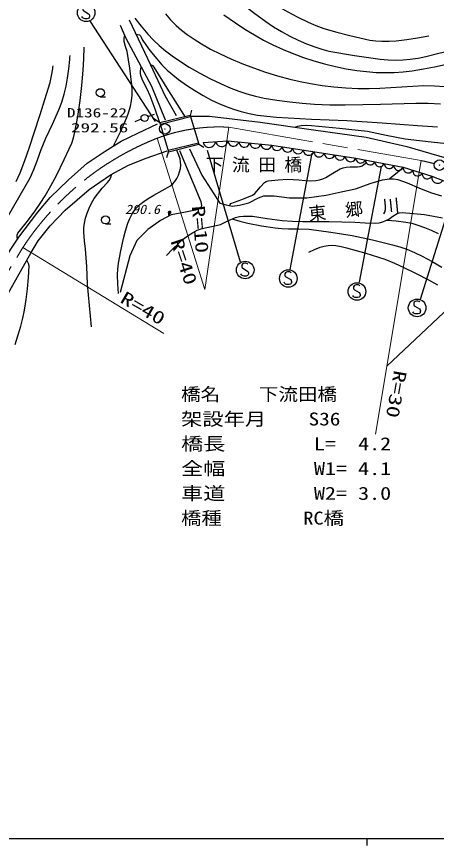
# Model space of a CAD drawing. Units: millimetres, scale not verified. Extents: x 40000 to 680000, y 20000 to 380000.
# Drawn here: x 118544 to 177823, y 204000 to 321096 of the extents above; entities that cross this region are included whole.
import ezdxf
from ezdxf.enums import TextEntityAlignment as Align

# ---------------------------------------------------------------- set-up
doc = ezdxf.new("R2010")
doc.units = ezdxf.units.MM
doc.header["$LTSCALE"] = 1000
doc.linetypes.add('CHAIN', pattern=[18.5, 12, -1.5, 3.5, -1.5])
for name, color, linetype, lineweight in [('M-BGD', 7, 'Continuous', 25), ('M-BGD-HTXT', 7, 'Continuous', 13), ('M-BMK', 2, 'CHAIN', 13), ('M-STR-STR1', 1, 'Continuous', 25), ('M-STR-STRC', 7, 'Continuous', 25), ('M-TTL-BAND', 7, 'Continuous', 25)]:
    doc.layers.add(name, color=color, linetype=linetype, lineweight=lineweight)
doc.layers.add('M-BMK-SRVR', color=7, linetype='Continuous')
doc.layers.add('M-STR-HTXT', color=7, linetype='Continuous')
doc.styles.add('ＭＳ ゴシック', font='')
doc.styles.get('ＭＳ ゴシック').set_extended_font_data('MS Gothic')

# ---------------------------------------------------------------- blocks, each defined once
blk = doc.blocks.new('BUHIN1')
at = {"color": 3, "linetype": 'Continuous', "lineweight": 25}
for radius in [746, 22.5]:
    blk.add_circle((0, 0), radius, dxfattribs=at)
blk = doc.blocks.new('BUHIN5')
at = {"color": 7, "linetype": 'Continuous', "lineweight": 25}
blk.add_lwpolyline([(-729, -496), (-561, -626), (-377, -709), (-125, -773), (95, -751), (303, -690), (529, -536), (664, -365), (765, -168), (798, 89), (785, 288), (729, 496)], dxfattribs=at)
blk = doc.blocks.new('BUHIN6')
at = {"color": 7, "linetype": 'Continuous', "lineweight": 25}
blk.add_lwpolyline([(-704, -330), (-575, -467), (-426, -565), (-217, -655), (-22, -667), (168, -642), (386, -540), (527, -410), (642, -253), (707, -34), (723, 142), (704, 330)], dxfattribs=at)
blk = doc.blocks.new('BUHIN7')
at = {"color": 7, "linetype": 'Continuous', "lineweight": 25}
blk.add_lwpolyline([(-696, -279), (-579, -418), (-441, -521), (-244, -619), (-58, -641), (127, -628), (343, -541), (485, -423), (605, -278), (679, -71), (704, 97), (696, 279)], dxfattribs=at)
blk = doc.blocks.new('BUHIN8')
at = {"color": 7, "linetype": 'Continuous', "lineweight": 25}
blk.add_lwpolyline([(-643, -229), (-542, -360), (-420, -458), (-244, -555), (-75, -581), (93, -576), (292, -505), (426, -403), (540, -275), (615, -89), (644, 63), (643, 229)], dxfattribs=at)
blk = doc.blocks.new('BUHIN9')
at = {"color": 7, "linetype": 'Continuous', "lineweight": 25}
blk.add_lwpolyline([(-686, -160), (-597, -306), (-484, -420), (-315, -540), (-145, -587), (28, -601), (241, -551), (390, -462), (522, -345), (620, -162), (668, -10), (686, 160)], dxfattribs=at)
blk = doc.blocks.new('BUHIN10')
at = {"color": 7, "linetype": 'Continuous', "lineweight": 25}
blk.add_lwpolyline([(-821, -136), (-728, -314), (-603, -458), (-414, -612), (-217, -681), (-13, -711), (241, -669), (424, -575), (588, -447), (719, -240), (787, -64), (821, 136)], dxfattribs=at)
blk = doc.blocks.new('BUHIN34')
at = {"color": 3, "linetype": 'Continuous', "lineweight": 25}
for radius in [746, 22.5]:
    blk.add_circle((0, 0), radius, dxfattribs=at)
blk = doc.blocks.new('BUHIN49')
at = {"color": 7, "linetype": 'Continuous', "lineweight": 25}
blk.add_circle((0, 0), 498, dxfattribs=at)
blk = doc.blocks.new('BUHIN52')
at = {"color": 7, "linetype": 'Continuous', "lineweight": 25}
blk.add_line((292, -494), (934, -114), dxfattribs=at)
blk.add_circle((0, 0), 574, dxfattribs=at)
blk = doc.blocks.new('BUHIN60')
at = {"color": 7, "linetype": 'Continuous', "lineweight": 25}
blk.add_lwpolyline([(-77, 891), (-174, 921), (-277, 911), (-403, 866), (-569, 767), (-687, 647), (-758, 496), (-758, 336), (-690, 209), (-637, 132), (-530, 50), (-420, 35), (367, 43), (489, -16), (611, -125), (677, -261), (700, -385), (681, -527), (543, -674), (296, -820), (179, -867), (48, -879), (-86, -849), (-235, -770)], dxfattribs=at)
blk.add_circle((0, 0), 1244, dxfattribs=at)

msp = doc.modelspace()

# ---------------------------------------------------------------- linework, layer by layer
at = {"layer": 'M-BGD'}
for p, q in [((133167, 319861), (133909, 318143)), ((134449, 320637), (137476, 314275)), ((133909, 318143), (137577, 311260)), ((137476, 314275), (139486, 309954)), ((137577, 311260), (139536, 306488)), ((139486, 309954), (141093, 307141)), ((137081, 306959), (138010, 307331)), ((143204, 307026), (145773, 307026)), ((145773, 307026), (152925, 306158)), ((136152, 306590), (135222, 306222)), ((135641, 304635), (138459, 305933)), ((152925, 306158), (160459, 305116)), ((133311, 303493), (135641, 304635)), ((160459, 305116), (167924, 304040)), ((131032, 302100), (133311, 303493)), ((144867, 303299), (148388, 303521)), ((148388, 303521), (154577, 302928)), ((167924, 304040), (173647, 302755)), ((136834, 301109), (139820, 302150)), ((141546, 302167), (144560, 294983)), ((142955, 302417), (144703, 298676)), ((154577, 302928), (166436, 301113)), ((173647, 302755), (179306, 301089)), ((128531, 300391), (131032, 302100)), ((134335, 300102), (136834, 301109)), ((166436, 301113), (173140, 299815)), ((125872, 298048), (128531, 300391)), ((131800, 298748), (134335, 300102)), ((173140, 299815), (177171, 298550)), ((128792, 296685), (131800, 298748)), ((144703, 298676), (147248, 294721)), ((123308, 295516), (125872, 298048)), ((166417, 296744), (168625, 297542)), ((168625, 297542), (170188, 298032)), ((170188, 298032), (171183, 298183)), ((177171, 298550), (183378, 296141)), ((125390, 293769), (128792, 296685)), ((162243, 295855), (164359, 296346)), ((164359, 296346), (166417, 296744)), ((121567, 293467), (123308, 295516)), ((151326, 294782), (152706, 295487)), ((152706, 295487), (153473, 295763)), ((153473, 295763), (154914, 295763)), ((154914, 295763), (157091, 295487)), ((157091, 295487), (159514, 295487)), ((159514, 295487), (162243, 295855)), ((144510, 293978), (143806, 293727)), ((144660, 294380), (144510, 293978)), ((144560, 294983), (144660, 294380)), ((147248, 294721), (148137, 294506)), ((148137, 294506), (148965, 294322)), ((148965, 294322), (150008, 294445)), ((150008, 294445), (151326, 294782)), ((118844, 289921), (121567, 293467)), ((123272, 291512), (125390, 293769)), ((140390, 293074), (138883, 292270)), ((142400, 293476), (140390, 293074)), ((143806, 293727), (142400, 293476)), ((138883, 292270), (137074, 291014)), ((121571, 289394), (123272, 291512)), ((137074, 291014), (135517, 289457)), ((116470, 286313), (118844, 289921)), ((120589, 287786), (121571, 289394)), ((135517, 289457), (134512, 287297)), ((116735, 280877), (120589, 287786)), ((134512, 287297), (133156, 282093))]:
    msp.add_line(p, q, dxfattribs=at)
for points in [[(153915, 323487), (155361, 322595), (156835, 321756), (158259, 321010), (159711, 320317), (160813, 319849), (161946, 319434), (163756, 318904), (165599, 318427), (167011, 318072), (168429, 317778), (169278, 317661), (170131, 317605), (171130, 317609), (172139, 317674), (173642, 317850), (175132, 318085), (175948, 318229), (176772, 318379)], [(150305, 322979), (151995, 321660), (153733, 320380), (154820, 319652), (155948, 318969), (157107, 318339), (158304, 317757), (159472, 317251), (160662, 316801), (161643, 316487), (162648, 316229), (166261, 315616), (169893, 315061), (171000, 314970), (172112, 314938), (173113, 314967), (174108, 315056), (175223, 315229), (176328, 315462), (178370, 315956), (180416, 316389), (180720, 316441), (181024, 316493)], [(135243, 320858), (136133, 319721), (137079, 318611), (137850, 317800), (138663, 317032), (139571, 316266), (140518, 315546), (141705, 314727), (142926, 313958), (144400, 313112), (145911, 312315), (147344, 311621), (148812, 310977), (149931, 310544), (151069, 310168), (152274, 309851), (153505, 309589), (155310, 309284), (157134, 309036), (158873, 308851), (160618, 308727), (162767, 308640), (164917, 308614), (169905, 308721), (174896, 308863), (176643, 308854), (178401, 308785)], [(139566, 321467), (140292, 320645), (141070, 319857), (141827, 319191), (142631, 318563), (143613, 317882), (144638, 317244), (145942, 316510), (147280, 315827), (148795, 315125), (150341, 314474), (152002, 313838), (153686, 313257), (155403, 312721), (157134, 312244), (158592, 311905), (160064, 311624), (161692, 311374), (163340, 311182), (165044, 311038), (166761, 310953), (168310, 310934), (169857, 310976), (172947, 311191), (176035, 311346), (177529, 311313), (179034, 311219)], [(147819, 321335), (149477, 320222), (150791, 319332), (152137, 318493), (153427, 317774), (154748, 317107), (156191, 316442), (157668, 315828), (159073, 315305), (160507, 314836), (162037, 314409), (163582, 314040), (165082, 313736), (166594, 313492), (167954, 313325), (169319, 313217), (170578, 313179), (171835, 313200), (173109, 313289), (174388, 313439), (175986, 313697), (177576, 314015), (180553, 314650)], [(135422, 318592), (135661, 318586), (135901, 318517), (136029, 318391), (136123, 318210), (136279, 317865), (136478, 317570), (137381, 316324), (138337, 315108), (139053, 314300), (139812, 313533), (140590, 312845), (141415, 312196), (142549, 311391), (143715, 310636), (144880, 309939), (146085, 309289), (147084, 308806), (148118, 308374), (149183, 307994), (150267, 307671), (151394, 307401), (152542, 307189), (153878, 307013), (155232, 306896), (160206, 306621), (165194, 306401), (170170, 306092), (175154, 305722), (177959, 305541)], [(132226, 302830), (133204, 304826), (134129, 306851), (134399, 307624), (134614, 308426), (134758, 309195), (134842, 309973), (134866, 310724), (134829, 311470), (134531, 313826), (134171, 316185), (133910, 316886), (133713, 317588), (133727, 317987), (133802, 318392)], [(118650, 289626), (118605, 289935), (118624, 290231), (118733, 290489), (118907, 290741), (120072, 292197), (121152, 293640), (121889, 294675), (122581, 295750), (123402, 297180), (124169, 298638), (125286, 300908), (126354, 303214), (126600, 303972), (126789, 304749), (127183, 306990), (127517, 309230), (127759, 311370), (127943, 313530), (128030, 315147), (128072, 316773)], [(117251, 292736), (118877, 295513), (120449, 298319), (120981, 299494), (121462, 300703), (122034, 302315), (122665, 303912), (123625, 305910), (124531, 307938), (124923, 309020), (125258, 310122), (125535, 311248), (125752, 312387), (125934, 313693), (126057, 315013), (126078, 315291), (126100, 315578)], [(118493, 297776), (119044, 299038), (119705, 300754), (120314, 302502), (121816, 307122), (123263, 311764), (123480, 312726), (123640, 313708), (123669, 313916), (123698, 314123)], [(138786, 306072), (138126, 307994), (137404, 309910), (136985, 310836), (136509, 311742), (136266, 312245), (136074, 312782), (136021, 313093), (136028, 313417), (136072, 313694), (136133, 313970)], [(137454, 314321), (137720, 314171), (137946, 313972), (140000, 310610), (142102, 307284), (142216, 307120), (142329, 306955)], [(157833, 305479), (158270, 305617), (158723, 305697), (159461, 305744), (160199, 305731), (164154, 305341), (168085, 304891), (170737, 304335), (173401, 303839), (175441, 303567), (177495, 303354), (178852, 303192)], [(132947, 281988), (132841, 283288), (132796, 284594), (132827, 285418), (132918, 286239), (133250, 287990), (133644, 289736), (133924, 290818), (134263, 291887), (134529, 292562), (134853, 293219), (135137, 293665), (135468, 294074), (135903, 294500), (136386, 294888), (137132, 295404), (137910, 295868), (139109, 296509), (140276, 297203), (140609, 297486), (140897, 297811), (141166, 298220), (141390, 298674), (141562, 299146), (141677, 299641), (141719, 300086), (141701, 300536), (141618, 301021), (141474, 301500), (141330, 301861), (141172, 302216)], [(148635, 294395), (148688, 294560), (148793, 294692), (150338, 295240), (151851, 295844), (152182, 296101), (152484, 296413), (152993, 297062), (153543, 297661), (153783, 297802), (154054, 297889), (155461, 298027), (156841, 298103), (157619, 298087), (158415, 298009), (159309, 297919), (160216, 297888), (160780, 297922), (161338, 298016), (161778, 298150), (162191, 298339), (163177, 298978), (164216, 299578), (164639, 299738), (165079, 299840), (165662, 299873), (166266, 299846), (166671, 299847), (167062, 299909), (167326, 300015), (167577, 300183), (167777, 300356), (167979, 300550)], [(129127, 277271), (128823, 280284), (128579, 283309), (128451, 285774), (128262, 288246), (128117, 289430), (128033, 290615), (128055, 291263), (128138, 291917), (128293, 292632), (128510, 293343), (128788, 294044), (129120, 294721), (129509, 295378), (129953, 296008), (130629, 296853), (131362, 297673), (131614, 297959), (131812, 298275), (131912, 298554), (131986, 298847)], [(171177, 298226), (172048, 298879), (172896, 299570)], [(171183, 298183), (171768, 298152), (172353, 298058), (173038, 297852), (173710, 297586), (175415, 296873), (177139, 296217), (178546, 295780)], [(139713, 287321), (140553, 288235), (141433, 289104), (142081, 289652), (142767, 290154), (143393, 290551), (144053, 290899), (144608, 291111), (145193, 291269), (146279, 291466), (147354, 291724), (148387, 292243), (149459, 292713), (150006, 292839), (150563, 292905), (151209, 292920), (151866, 292875), (153949, 292550), (156036, 292285), (157499, 292175), (158967, 292126), (162635, 292127), (166313, 292068), (167765, 291958), (169205, 291909), (169726, 291976), (170248, 292105), (170677, 292273), (171085, 292497), (171683, 292905), (172302, 293253), (172625, 293351), (172976, 293393), (174578, 293289), (176150, 293128), (178672, 292653)], [(148930, 292526), (150065, 292187), (151218, 291906), (153134, 291545), (155073, 291242), (156006, 291148), (156953, 291114), (158411, 291118), (159874, 291061), (162911, 290656), (165943, 290190), (168785, 289556), (171626, 288859), (172640, 288565), (173635, 288213), (174729, 287755), (175810, 287237), (177205, 286487), (178583, 285677)], [(170816, 292333), (172163, 292229), (173523, 292064), (174353, 291887), (175180, 291649), (176150, 291305), (177096, 290906), (178053, 290432)], [(159831, 287834), (160607, 288201), (161407, 288511), (161968, 288664), (162550, 288759), (163095, 288785), (163639, 288751), (164385, 288624), (165138, 288435), (167861, 287650), (170525, 286820), (171886, 286274), (173236, 285668), (174980, 284817), (176697, 283911), (177973, 283183)], [(118335, 274779), (119142, 277375), (119439, 278482), (119680, 279614), (119913, 281125), (120086, 282641), (120225, 284240), (120305, 285859), (120213, 286231), (120058, 286598), (120028, 286662), (119997, 286726)]]:
    msp.add_lwpolyline(points, dxfattribs=at)
at = {"layer": 'M-BGD-HTXT'}
for p, q in [((148501, 305466), (145144, 282541)), ((138409, 303902), (145144, 282541)), ((175681, 300746), (169226, 262092)), ((191839, 291501), (170834, 271723)), ((119432, 288465), (139312, 276302))]:
    msp.add_line(p, q, dxfattribs=at)
at = {"layer": 'M-BMK'}
for p, q in [((148501, 305466), (175681, 300746)), ((111553, 275527), (119432, 288465))]:
    msp.add_line(p, q, dxfattribs=at)
for centre, radius, start, end in [((147119, 280860), 24645, 86.78564, 110.59705), ((153149, 266427), 40280, 111.40417, 146.83105), ((169838, 271789), 29541, 74.90198, 78.59106)]:
    msp.add_arc(centre, radius, start, end, dxfattribs=at)
at = {"layer": 'M-STR-STR1'}
for p, q in [((143059, 307137), (138786, 306072)), ((143119, 306933), (138846, 305869)), ((143239, 307867), (143059, 307137)), ((143059, 307137), (144273, 303055)), ((138786, 306072), (137863, 306687)), ((138786, 306072), (140000, 301990)), ((139937, 302204), (144210, 303268)), ((140000, 301990), (144273, 303055)), ((144273, 303055), (145002, 302636)), ((139757, 301164), (140000, 301990))]:
    msp.add_line(p, q, dxfattribs=at)
at = {"layer": 'M-STR-STRC'}
for p, q in [((138158, 306265), (128899, 320537)), ((145468, 302227), (150133, 286424)), ((157164, 285380), (160297, 301810)), ((170043, 299930), (166910, 283570)), ((180555, 297215), (175543, 281133))]:
    msp.add_line(p, q, dxfattribs=at)
at = {"layer": 'M-TTL-BAND'}
for p, q in [((40000, 205000), (579000, 205000)), ((168000, 205000), (168000, 204000))]:
    msp.add_line(p, q, dxfattribs=at)

# ---------------------------------------------------------------- block references
at = {"layer": 'M-BGD', "rotation": 329.42002}
for name, p in [('BUHIN52', (130368, 310336)), ('BUHIN49', (136617, 306774)), ('BUHIN5', (145747, 303355)), ('BUHIN5', (147507, 303466)), ('BUHIN6', (149161, 303447)), ('BUHIN6', (150708, 303299)), ('BUHIN6', (152256, 303151)), ('BUHIN6', (153803, 303003)), ('BUHIN7', (155318, 302815)), ('BUHIN7', (156800, 302588)), ('BUHIN7', (158283, 302361)), ('BUHIN7', (159765, 302134)), ('BUHIN7', (161247, 301907)), ('BUHIN7', (162730, 301680)), ('BUHIN7', (164212, 301453)), ('BUHIN7', (165695, 301226)), ('BUHIN8', (167106, 300983)), ('BUHIN8', (168447, 300723)), ('BUHIN8', (169788, 300464)), ('BUHIN8', (171129, 300205)), ('BUHIN8', (172469, 299945)), ('BUHIN9', (173812, 299605)), ('BUHIN9', (175155, 299183)), ('BUHIN9', (176499, 298761)), ('BUHIN10', (177947, 298249)), ('BUHIN52', (131101, 292373))]:
    msp.add_blockref(name, p, dxfattribs=at)
at = {"layer": 'M-BMK-SRVR', "rotation": 329.42002}
for name, p in [('BUHIN1', (139480, 305228)), ('BUHIN34', (178255, 300110))]:
    msp.add_blockref(name, p, dxfattribs=at)
at = {"layer": 'M-STR-STRC', "rotation": 329.42002}
for p in [(128369, 321640), (150824, 285297), (156910, 284095), (166601, 282253), (175101, 279940)]:
    msp.add_blockref('BUHIN60', p, dxfattribs=at)

# ---------------------------------------------------------------- texts
at = {"layer": 'M-BGD-HTXT', "style": 'ＭＳ ゴシック'}
for s, width, p in [('D136-22', 1.35, (125647, 306456)), ('292.56', 1.5, (126228, 304340))]:
    msp.add_text(s, height=1320, dxfattribs=dict(at, width=width)).set_placement(p, align=Align.BOTTOM_LEFT)
at = {"layer": 'M-BGD-HTXT', "style": 'ＭＳ ゴシック', "oblique": 15, "width": 1.1}
msp.add_text('290.6', height=1320, rotation=0.1, dxfattribs=at).set_placement((133852, 292801), align=Align.BOTTOM_LEFT)
at = {"layer": 'M-BGD-HTXT', "style": 'ＭＳ ゴシック'}
for s, height, rotation, width, p in [('R=10', 1833, 275.1, 1.35, (142730, 294264)), ('・', 1320, 0.1, 0.85, (139293, 292077)), ('R=40', 1833, 288.5, 1.35, (139721, 289204)), ('R=40', 1833, 330, 1.35, (132747, 280316)), ('R=30', 1833, 260.2, 1.35, (171301, 271312))]:
    msp.add_text(s, height=height, rotation=rotation, dxfattribs=dict(at, width=width)).set_placement(p, align=Align.BOTTOM_LEFT)
msp.add_text('・', height=1833, rotation=0.1, dxfattribs=at).set_placement((138903, 291933), align=Align.BOTTOM_LEFT)
at = {"layer": 'M-BGD-HTXT', "char_height": 1833, "attachment_point": 7, "style": 'ＭＳ ゴシック'}
for s, insert, rotation in [('\\T1.48;下流田橋', (145259, 299040), 0.1), ('\\T2.08;東郷川', (159889, 292073), 5.8)]:
    msp.add_mtext(s, dxfattribs=dict(at, insert=insert, rotation=rotation))
at = {"layer": 'M-STR-HTXT', "style": 'ＭＳ ゴシック'}
for s, width, p in [('橋名\u3000\u3000下流田橋', 1.1, (141774, 266275)), ('架設年月\u3000\u3000S36', 1.2, (141774, 262775)), ('橋長\u3000\u3000\u3000\u3000L=  4.2', 1.25, (141774, 259275)), ('全幅\u3000\u3000\u3000\u3000W1= 4.1', 1.25, (141774, 255775)), ('車道\u3000\u3000\u3000\u3000W2= 3.0', 1.25, (141774, 252275)), ('橋種\u3000\u3000\u3000\u3000RC橋', 1.15, (141774, 248775))]:
    msp.add_text(s, height=1833, dxfattribs=dict(at, width=width)).set_placement(p, align=Align.BOTTOM_LEFT)

doc.saveas('drawing.dxf')
